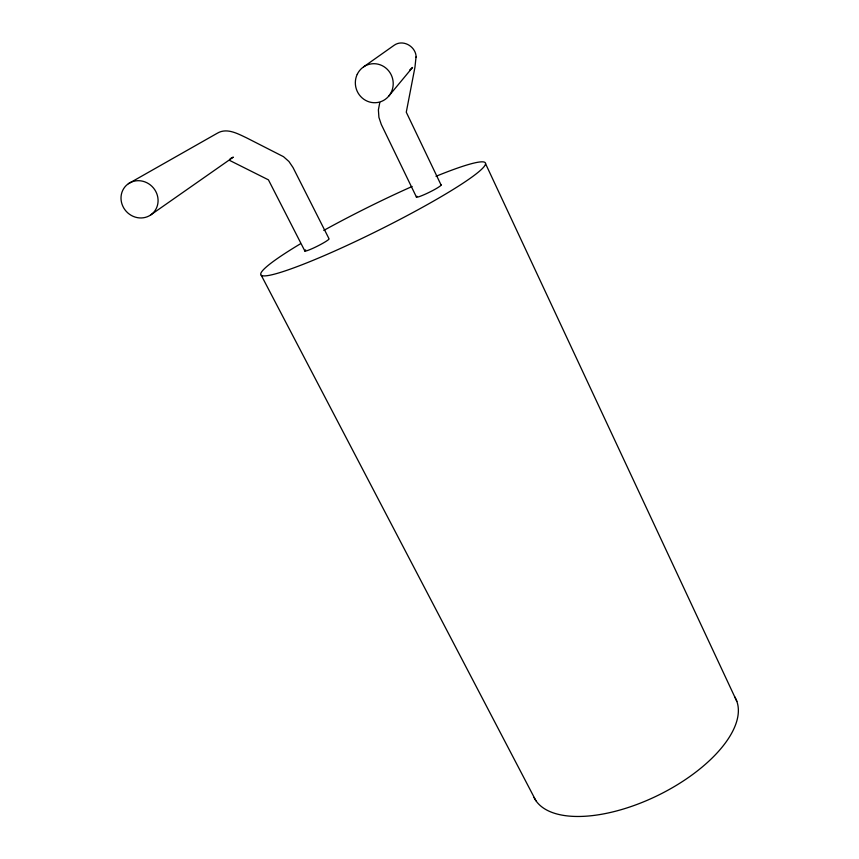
<?xml version="1.0" encoding="UTF-8"?>
<svg xmlns="http://www.w3.org/2000/svg" width="859" height="859" viewBox="0 0 859 859"><rect width="100%" height="100%" fill="white"/><g stroke="black" fill="none" stroke-linecap="round" stroke-linejoin="round"><path stroke-width="1.29" d="M416.057 56.887L414.94 67.324L406.275 112.196L441.096 185.039M379.775 102.575L378.389 109.909L378.916 117.361L381.289 124.448L416.379 196.947M388.558 96.337L412.545 67.453L409.764 69.933M363.615 66.852L394.109 45.302C403.096 38.87 416.175 46.644 416.143 57.349M150.626 214.997A19.22 17.953 47.3 0 0 146.878 182.742A19.22 17.953 47.3 0 0 121.13 200.233A19.22 17.953 47.3 0 0 150.626 214.997L233.337 157.133L230.169 158.69M128.399 183.697L217.316 133.22C226.819 127.508 237.675 133.682 246.469 137.805L283.502 156.682L288.946 161.503L293.016 167.526L328.976 238.662A13.604 1.364 -26.7 0 1 315.554 247.07A13.604 1.364 -26.7 0 1 305.654 249.894M229.536 160.365L268.438 179.853L304.881 251.053M261.286 275.342L535.919 800.728M485.528 163.639L736.829 701.363M734.692 696.832A112.282 52.528 -26.1 0 1 659.905 794.414A112.282 52.528 -26.1 0 1 534.04 797.474M436.007 176.288A125.446 12.66 -26.5 0 1 460.188 185.039A125.446 12.66 -26.5 0 1 294.358 267.654A125.446 12.66 -26.5 0 1 300.253 243.913M323.779 230.427A125.446 12.66 -26.5 0 1 412.137 186.478M440.774 184.803A13.765 1.385 -26.2 0 1 428.276 192.781A13.765 1.385 -26.2 0 1 416.948 196.271M357.237 74.325A19.574 18.866 72.3 0 0 375.641 102.704A19.574 18.866 72.3 0 0 389.954 72.618A19.574 18.866 72.3 0 0 357.237 74.325"/></g></svg>
